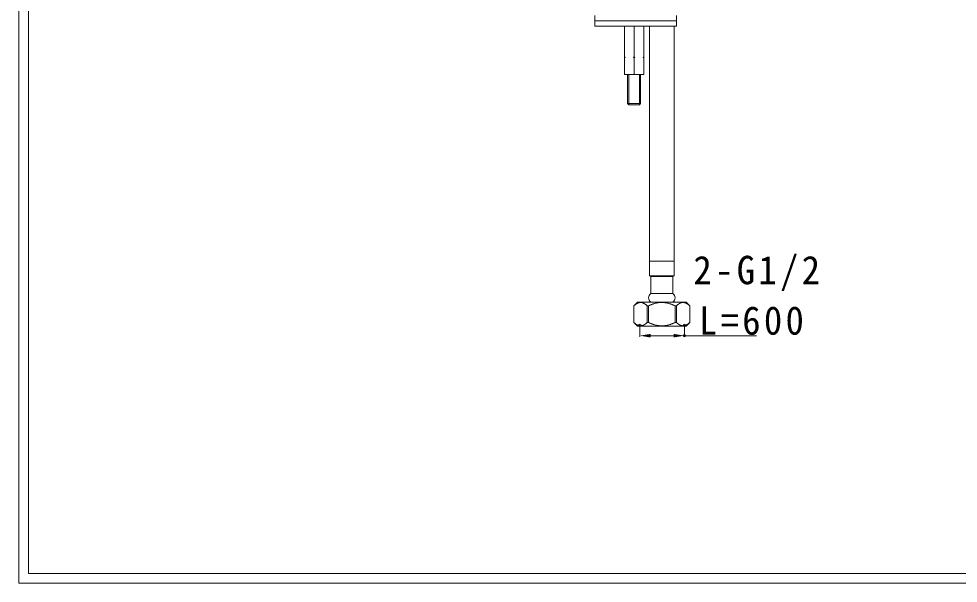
# Model space of a CAD drawing. Units: millimetres, scale not verified. Extents: x -426 to 426, y -295 to 295.
# Drawn here: x -425.7 to 10.9, y -294.6 to -32.1 of the extents above; entities that cross this region are included whole.
import ezdxf

# ---------------------------------------------------------------- set-up
doc = ezdxf.new("R2010")
doc.units = ezdxf.units.MM
doc.header["$LTSCALE"] = 3
doc.header["$PDMODE"] = 32
doc.header["$PDSIZE"] = 1.2
doc.layers.add('0-0_0', color=7, linetype='Continuous', lineweight=18)
doc.layers.add('1-5_02___PRT_ALL_AXES', color=7, linetype='Continuous', lineweight=18)
doc.styles.add('ＭＳ ゴシック', font='')
doc.styles.get('ＭＳ ゴシック').set_extended_font_data('MS Gothic')

msp = doc.modelspace()

# ---------------------------------------------------------------- linework, layer by layer
at = {"layer": '0-0_0'}
for p, q in [((-425.722, -294.598), (-425.722, 294.623)), ((-421.221, -290.097), (-421.221, 290.121)), ((-158.031, -33.085), (-119.981, -33.085)), ((-157.981, -30.585), (-157.981, -33.085)), ((-120.031, -33.085), (-120.031, -35.585)), ((-119.981, -30.585), (-119.981, -33.085)), ((-120.031, -35.585), (-158.031, -35.585)), ((-144.231, -58.085), (-144.231, -35.585)), ((-139.731, -49.889), (-139.731, -35.585)), ((-135.231, -58.085), (-135.231, -35.585)), ((-144.231, -50.085), (-143.869, -50.085)), ((-140.094, -50.085), (-139.369, -50.085)), ((-139.731, -58.085), (-139.731, -50.281)), ((-135.231, -50.085), (-135.594, -50.085)), ((-144.231, -58.085), (-135.231, -58.085)), ((-142.731, -71.585), (-142.231, -72.085)), ((-136.731, -71.585), (-142.731, -71.585)), ((-137.231, -72.085), (-142.231, -72.085)), ((-136.731, -71.585), (-137.231, -72.085)), ((-138.106, -163.907), (-139.856, -165.657)), ((-139.853, -173.307), (-139.853, -165.657)), ((-138.106, -163.907), (-115.606, -163.907)), ((-133.605, -165.657), (-133.104, -165.657)), ((-133.605, -173.307), (-133.605, -165.657)), ((-133.104, -173.307), (-133.104, -165.657)), ((-120.608, -165.657), (-120.108, -165.657)), ((-120.608, -173.307), (-120.608, -165.657)), ((-120.108, -173.307), (-120.108, -165.657)), ((-113.856, -165.657), (-115.606, -163.907)), ((-113.859, -173.307), (-113.859, -165.657)), ((-138.106, -175.057), (-139.856, -173.307)), ((-133.605, -173.307), (-133.104, -173.307)), ((-120.608, -173.307), (-120.108, -173.307)), ((-113.856, -173.307), (-115.606, -175.057)), ((-138.106, -175.057), (-115.606, -175.057)), ((-421.221, -243.69), (-421.221, -290.097)), ((-421.221, -290.097), (421.212, -290.097)), ((-390.506, -290.097), (-421.221, -290.097)), ((-425.722, -294.598), (425.713, -294.598))]:
    msp.add_line(p, q, dxfattribs=at)
at = {"layer": '0-0_0', "color": 2}
for p, q in [((-142.231, -58.085), (-142.231, -72.085)), ((-137.231, -58.085), (-137.231, -72.085))]:
    msp.add_line(p, q, dxfattribs=at)
at = {"layer": '0-0_0', "color": 4}
for p, q in [((-137.075, -175.179), (-137.075, -179.997)), ((-116.388, -175.179), (-116.388, -179.997)), ((-132.075, -179.497), (-121.388, -179.497)), ((-116.388, -179.497), (-82.88, -179.497))]:
    msp.add_line(p, q, dxfattribs=at)
at = {"layer": '0-0_0'}
for points in [[(-144.231, -49.889), (-144.22, -49.895), (-144.209, -49.901), (-144.198, -49.908), (-144.186, -49.914), (-144.175, -49.921), (-144.164, -49.927), (-144.153, -49.933), (-144.142, -49.939), (-144.13, -49.946), (-144.119, -49.952), (-144.108, -49.958), (-144.097, -49.964), (-144.085, -49.971), (-144.074, -49.977), (-144.063, -49.983), (-144.051, -49.989), (-144.04, -49.995), (-144.029, -50.001), (-144.017, -50.008), (-144.006, -50.014), (-143.995, -50.02), (-143.983, -50.026), (-143.972, -50.032), (-143.96, -50.038), (-143.949, -50.044), (-143.937, -50.05), (-143.926, -50.055), (-143.915, -50.061), (-143.903, -50.067), (-143.892, -50.073), (-143.88, -50.079), (-143.869, -50.085)], [(-144.231, -50.281), (-144.22, -50.274), (-144.209, -50.268), (-144.198, -50.262), (-144.186, -50.255), (-144.175, -50.249), (-144.164, -50.243), (-144.153, -50.236), (-144.142, -50.23), (-144.13, -50.224), (-144.119, -50.217), (-144.108, -50.211), (-144.097, -50.205), (-144.085, -50.199), (-144.074, -50.192), (-144.063, -50.186), (-144.051, -50.18), (-144.04, -50.174), (-144.029, -50.168), (-144.017, -50.162), (-144.006, -50.156), (-143.995, -50.15), (-143.983, -50.144), (-143.972, -50.138), (-143.96, -50.132), (-143.949, -50.126), (-143.937, -50.12), (-143.926, -50.114), (-143.915, -50.108), (-143.903, -50.102), (-143.892, -50.096), (-143.88, -50.09), (-143.869, -50.085)], [(-140.094, -50.085), (-140.082, -50.079), (-140.071, -50.073), (-140.059, -50.067), (-140.048, -50.061), (-140.036, -50.055), (-140.025, -50.05), (-140.013, -50.044), (-140.002, -50.038), (-139.991, -50.032), (-139.979, -50.026), (-139.968, -50.02), (-139.956, -50.014), (-139.945, -50.008), (-139.934, -50.001), (-139.922, -49.995), (-139.911, -49.989), (-139.9, -49.983), (-139.888, -49.977), (-139.877, -49.971), (-139.866, -49.965), (-139.855, -49.958), (-139.843, -49.952), (-139.832, -49.946), (-139.821, -49.939), (-139.81, -49.933), (-139.798, -49.927), (-139.787, -49.921), (-139.776, -49.914), (-139.765, -49.908), (-139.754, -49.901), (-139.742, -49.895), (-139.731, -49.889)], [(-140.094, -50.085), (-140.082, -50.09), (-140.071, -50.096), (-140.059, -50.102), (-140.048, -50.108), (-140.036, -50.114), (-140.025, -50.12), (-140.013, -50.126), (-140.002, -50.132), (-139.991, -50.138), (-139.979, -50.144), (-139.968, -50.15), (-139.956, -50.156), (-139.945, -50.162), (-139.934, -50.168), (-139.922, -50.174), (-139.911, -50.18), (-139.9, -50.186), (-139.888, -50.192), (-139.877, -50.199), (-139.866, -50.205), (-139.855, -50.211), (-139.843, -50.217), (-139.832, -50.224), (-139.821, -50.23), (-139.81, -50.236), (-139.798, -50.243), (-139.787, -50.249), (-139.776, -50.255), (-139.765, -50.262), (-139.754, -50.268), (-139.742, -50.274), (-139.731, -50.281)], [(-139.731, -49.889), (-139.72, -49.895), (-139.709, -49.901), (-139.698, -49.908), (-139.686, -49.914), (-139.675, -49.921), (-139.664, -49.927), (-139.653, -49.933), (-139.642, -49.939), (-139.63, -49.946), (-139.619, -49.952), (-139.608, -49.958), (-139.597, -49.964), (-139.585, -49.971), (-139.574, -49.977), (-139.563, -49.983), (-139.551, -49.989), (-139.54, -49.995), (-139.529, -50.001), (-139.517, -50.008), (-139.506, -50.014), (-139.495, -50.02), (-139.483, -50.026), (-139.472, -50.032), (-139.46, -50.038), (-139.449, -50.044), (-139.437, -50.05), (-139.426, -50.055), (-139.415, -50.061), (-139.403, -50.067), (-139.392, -50.073), (-139.38, -50.079), (-139.369, -50.085)], [(-139.731, -50.281), (-139.72, -50.274), (-139.709, -50.268), (-139.698, -50.262), (-139.686, -50.255), (-139.675, -50.249), (-139.664, -50.243), (-139.653, -50.236), (-139.642, -50.23), (-139.63, -50.224), (-139.619, -50.217), (-139.608, -50.211), (-139.597, -50.205), (-139.585, -50.199), (-139.574, -50.192), (-139.563, -50.186), (-139.551, -50.18), (-139.54, -50.174), (-139.529, -50.168), (-139.517, -50.162), (-139.506, -50.156), (-139.495, -50.15), (-139.483, -50.144), (-139.472, -50.138), (-139.46, -50.132), (-139.449, -50.126), (-139.437, -50.12), (-139.426, -50.114), (-139.415, -50.108), (-139.403, -50.102), (-139.392, -50.096), (-139.38, -50.09), (-139.369, -50.085)], [(-135.594, -50.085), (-135.582, -50.079), (-135.571, -50.073), (-135.559, -50.067), (-135.548, -50.061), (-135.536, -50.055), (-135.525, -50.05), (-135.513, -50.044), (-135.502, -50.038), (-135.491, -50.032), (-135.479, -50.026), (-135.468, -50.02), (-135.456, -50.014), (-135.445, -50.008), (-135.434, -50.001), (-135.422, -49.995), (-135.411, -49.989), (-135.4, -49.983), (-135.388, -49.977), (-135.377, -49.971), (-135.366, -49.965), (-135.355, -49.958), (-135.343, -49.952), (-135.332, -49.946), (-135.321, -49.939), (-135.31, -49.933), (-135.298, -49.927), (-135.287, -49.921), (-135.276, -49.914), (-135.265, -49.908), (-135.254, -49.901), (-135.242, -49.895), (-135.231, -49.889)], [(-135.594, -50.085), (-135.582, -50.09), (-135.571, -50.096), (-135.559, -50.102), (-135.548, -50.108), (-135.536, -50.114), (-135.525, -50.12), (-135.513, -50.126), (-135.502, -50.132), (-135.491, -50.138), (-135.479, -50.144), (-135.468, -50.15), (-135.456, -50.156), (-135.445, -50.162), (-135.434, -50.168), (-135.422, -50.174), (-135.411, -50.18), (-135.4, -50.186), (-135.388, -50.192), (-135.377, -50.199), (-135.366, -50.205), (-135.355, -50.211), (-135.343, -50.217), (-135.332, -50.224), (-135.321, -50.23), (-135.31, -50.236), (-135.298, -50.243), (-135.287, -50.249), (-135.276, -50.255), (-135.265, -50.262), (-135.254, -50.268), (-135.242, -50.274), (-135.231, -50.281)], [(-139.853, -165.657), (-139.8, -165.606), (-139.747, -165.556), (-139.693, -165.506), (-139.639, -165.456), (-139.585, -165.407), (-139.53, -165.358), (-139.475, -165.31), (-139.419, -165.262), (-139.363, -165.215), (-139.307, -165.168), (-139.25, -165.122), (-139.193, -165.076), (-139.135, -165.031), (-139.077, -164.986), (-139.018, -164.942), (-138.959, -164.898), (-138.899, -164.855), (-138.839, -164.813), (-138.778, -164.771), (-138.717, -164.731), (-138.656, -164.69), (-138.593, -164.651), (-138.531, -164.613), (-138.468, -164.575), (-138.404, -164.539), (-138.34, -164.503), (-138.275, -164.469), (-138.21, -164.435), (-138.144, -164.403), (-138.077, -164.371), (-138.011, -164.341), (-137.943, -164.313), (-137.85, -164.275), (-137.755, -164.24), (-137.659, -164.208), (-137.562, -164.178), (-137.465, -164.152), (-137.366, -164.128), (-137.267, -164.108)], [(-137.267, -164.108), (-137.167, -164.091), (-137.067, -164.077), (-136.966, -164.067), (-136.865, -164.06), (-136.764, -164.057), (-136.663, -164.058), (-136.562, -164.062), (-136.462, -164.07), (-136.361, -164.082), (-136.261, -164.096), (-136.161, -164.114), (-136.062, -164.136), (-135.964, -164.16), (-135.866, -164.187), (-135.77, -164.217), (-135.674, -164.25), (-135.58, -164.286), (-135.486, -164.324), (-135.394, -164.364), (-135.303, -164.407), (-135.213, -164.452), (-135.123, -164.5), (-135.035, -164.549), (-134.948, -164.6), (-134.862, -164.652), (-134.777, -164.707), (-134.693, -164.762), (-134.609, -164.819), (-134.527, -164.878), (-134.446, -164.937), (-134.365, -164.998), (-134.286, -165.06), (-134.207, -165.122), (-134.129, -165.186), (-134.052, -165.251), (-133.976, -165.317), (-133.9, -165.383), (-133.825, -165.45), (-133.751, -165.519)], [(-133.751, -165.519), (-133.678, -165.587), (-133.605, -165.657)], [(-133.104, -165.657), (-132.86, -165.541), (-132.614, -165.428), (-132.366, -165.318), (-132.117, -165.212), (-131.867, -165.109), (-131.615, -165.009), (-131.361, -164.914), (-131.106, -164.822), (-130.85, -164.735), (-130.592, -164.653), (-130.332, -164.575), (-130.071, -164.501), (-129.809, -164.433), (-129.545, -164.37), (-129.279, -164.313), (-129.013, -164.26), (-128.746, -164.214), (-128.477, -164.173), (-128.208, -164.138), (-127.939, -164.109), (-127.669, -164.087), (-127.398, -164.07), (-127.127, -164.06), (-126.856, -164.057), (-126.585, -164.06), (-126.314, -164.07), (-126.044, -164.087), (-125.774, -164.109), (-125.504, -164.138), (-125.235, -164.173), (-124.967, -164.214), (-124.699, -164.26), (-124.433, -164.313), (-124.168, -164.37), (-123.904, -164.433), (-123.641, -164.501), (-123.38, -164.575), (-123.12, -164.653), (-122.862, -164.735)], [(-122.862, -164.735), (-122.606, -164.822), (-122.351, -164.914), (-122.097, -165.009), (-121.845, -165.109), (-121.595, -165.212), (-121.346, -165.318), (-121.098, -165.428), (-120.852, -165.541), (-120.608, -165.657)], [(-120.108, -165.657), (-120.035, -165.587), (-119.961, -165.519), (-119.887, -165.45), (-119.812, -165.383), (-119.737, -165.317), (-119.66, -165.251), (-119.583, -165.186), (-119.505, -165.122), (-119.427, -165.06), (-119.347, -164.998), (-119.267, -164.937), (-119.185, -164.878), (-119.103, -164.819), (-119.02, -164.762), (-118.936, -164.707), (-118.85, -164.652), (-118.764, -164.6), (-118.677, -164.549), (-118.589, -164.5), (-118.5, -164.452), (-118.409, -164.407), (-118.318, -164.364), (-118.226, -164.324), (-118.133, -164.286), (-118.038, -164.25), (-117.943, -164.217), (-117.846, -164.187), (-117.748, -164.16), (-117.65, -164.136), (-117.551, -164.114), (-117.451, -164.096), (-117.351, -164.082), (-117.251, -164.07), (-117.15, -164.062), (-117.049, -164.058), (-116.948, -164.057), (-116.847, -164.06), (-116.746, -164.067), (-116.646, -164.077)], [(-116.646, -164.077), (-116.545, -164.091), (-116.445, -164.108), (-116.346, -164.128), (-116.248, -164.152), (-116.15, -164.178), (-116.053, -164.208), (-115.957, -164.24), (-115.863, -164.275), (-115.769, -164.313), (-115.702, -164.341), (-115.635, -164.371), (-115.569, -164.403), (-115.503, -164.435), (-115.437, -164.469), (-115.373, -164.503), (-115.308, -164.539), (-115.245, -164.575), (-115.182, -164.613), (-115.119, -164.651), (-115.057, -164.69), (-114.995, -164.731), (-114.934, -164.771), (-114.873, -164.813), (-114.813, -164.855), (-114.753, -164.898), (-114.694, -164.942), (-114.636, -164.986), (-114.577, -165.031), (-114.52, -165.076), (-114.462, -165.122), (-114.406, -165.168), (-114.349, -165.215), (-114.293, -165.262), (-114.238, -165.31), (-114.183, -165.358), (-114.128, -165.407), (-114.073, -165.456), (-114.019, -165.506), (-113.966, -165.556)], [(-113.966, -165.556), (-113.912, -165.606), (-113.859, -165.657)], [(-139.853, -173.307), (-139.8, -173.357), (-139.747, -173.408), (-139.693, -173.458), (-139.639, -173.507), (-139.585, -173.556), (-139.53, -173.605), (-139.475, -173.653), (-139.419, -173.701), (-139.363, -173.749), (-139.307, -173.795), (-139.25, -173.842), (-139.193, -173.888), (-139.135, -173.933), (-139.077, -173.978), (-139.018, -174.022), (-138.959, -174.065), (-138.899, -174.108), (-138.839, -174.151), (-138.778, -174.192), (-138.717, -174.233), (-138.656, -174.273), (-138.593, -174.312), (-138.531, -174.351), (-138.468, -174.388), (-138.404, -174.425), (-138.34, -174.46), (-138.275, -174.495), (-138.21, -174.528), (-138.144, -174.561), (-138.077, -174.592), (-138.011, -174.622), (-137.943, -174.651), (-137.926, -174.658), (-137.909, -174.665), (-137.891, -174.672), (-137.874, -174.679), (-137.857, -174.686), (-137.839, -174.692), (-137.822, -174.699)], [(-137.131, -174.878), (-137.048, -174.889), (-136.965, -174.897), (-136.882, -174.902), (-136.798, -174.905), (-136.715, -174.906), (-136.631, -174.904), (-136.548, -174.9), (-136.464, -174.894), (-136.381, -174.885), (-136.298, -174.874), (-136.216, -174.861), (-136.134, -174.845), (-136.053, -174.827), (-135.972, -174.807), (-135.891, -174.784), (-135.812, -174.76), (-135.732, -174.734), (-135.654, -174.706), (-135.576, -174.676), (-135.499, -174.644), (-135.422, -174.611), (-135.346, -174.576), (-135.271, -174.54), (-135.197, -174.502), (-135.123, -174.463), (-135.051, -174.423), (-134.978, -174.381), (-134.907, -174.339), (-134.836, -174.295), (-134.766, -174.25), (-134.697, -174.204), (-134.628, -174.157), (-134.56, -174.109), (-134.492, -174.06), (-134.425, -174.011), (-134.359, -173.961), (-134.293, -173.909), (-134.228, -173.858), (-134.163, -173.805)], [(-134.163, -173.805), (-134.099, -173.752), (-134.036, -173.698), (-133.973, -173.644), (-133.91, -173.589), (-133.848, -173.534), (-133.787, -173.478), (-133.726, -173.421), (-133.665, -173.364), (-133.605, -173.307)], [(-133.104, -173.307), (-132.86, -173.423), (-132.614, -173.535), (-132.366, -173.645), (-132.117, -173.752), (-131.867, -173.855), (-131.615, -173.954), (-131.361, -174.05), (-131.106, -174.141), (-130.85, -174.228), (-130.592, -174.311), (-130.332, -174.389), (-130.071, -174.462), (-129.809, -174.53), (-129.545, -174.593), (-129.279, -174.651), (-129.013, -174.703), (-128.746, -174.75), (-128.477, -174.79), (-128.208, -174.825), (-127.939, -174.854), (-127.669, -174.877), (-127.398, -174.893), (-127.127, -174.903), (-126.856, -174.907), (-126.585, -174.903), (-126.314, -174.893), (-126.044, -174.877), (-125.774, -174.854), (-125.504, -174.825), (-125.235, -174.79), (-124.967, -174.75), (-124.699, -174.703), (-124.433, -174.651), (-124.168, -174.593), (-123.904, -174.53), (-123.641, -174.462), (-123.38, -174.389), (-123.12, -174.311), (-122.862, -174.228)], [(-122.862, -174.228), (-122.606, -174.141), (-122.351, -174.05), (-122.097, -173.954), (-121.845, -173.855), (-121.595, -173.752), (-121.346, -173.645), (-121.098, -173.535), (-120.852, -173.423), (-120.608, -173.307)], [(-120.108, -173.307), (-120.047, -173.364), (-119.987, -173.421), (-119.926, -173.478), (-119.864, -173.534), (-119.802, -173.589), (-119.74, -173.644), (-119.677, -173.698), (-119.613, -173.752), (-119.549, -173.805), (-119.484, -173.858), (-119.419, -173.909), (-119.354, -173.961), (-119.287, -174.011), (-119.22, -174.06), (-119.153, -174.109), (-119.085, -174.157), (-119.016, -174.204), (-118.946, -174.25), (-118.876, -174.295), (-118.805, -174.339), (-118.734, -174.381), (-118.662, -174.423), (-118.589, -174.463), (-118.515, -174.502), (-118.441, -174.54), (-118.366, -174.576), (-118.29, -174.611), (-118.214, -174.644), (-118.136, -174.676), (-118.058, -174.706), (-117.98, -174.734), (-117.901, -174.76), (-117.821, -174.784), (-117.741, -174.807), (-117.66, -174.827), (-117.578, -174.845), (-117.496, -174.861), (-117.414, -174.874), (-117.331, -174.885)], [(-116.336, -174.833), (-116.318, -174.829), (-116.3, -174.825), (-116.282, -174.821), (-116.264, -174.816), (-116.246, -174.812), (-116.228, -174.807), (-116.21, -174.802), (-116.192, -174.797), (-116.174, -174.792), (-116.156, -174.787), (-116.138, -174.782), (-116.12, -174.777), (-116.102, -174.771), (-116.084, -174.766), (-116.067, -174.76), (-116.049, -174.754), (-116.031, -174.749), (-116.013, -174.743), (-115.996, -174.737), (-115.978, -174.731), (-115.96, -174.725), (-115.943, -174.718), (-115.925, -174.712), (-115.908, -174.705), (-115.89, -174.699), (-115.873, -174.692), (-115.856, -174.686), (-115.838, -174.679), (-115.821, -174.672), (-115.804, -174.665), (-115.786, -174.658), (-115.769, -174.651), (-115.702, -174.622), (-115.635, -174.592), (-115.569, -174.561), (-115.503, -174.528), (-115.437, -174.495), (-115.373, -174.46), (-115.308, -174.425)], [(-115.308, -174.425), (-115.245, -174.388), (-115.182, -174.351), (-115.119, -174.312), (-115.057, -174.273), (-114.995, -174.233), (-114.934, -174.192), (-114.873, -174.151), (-114.813, -174.108), (-114.753, -174.065), (-114.694, -174.022), (-114.636, -173.978), (-114.577, -173.933), (-114.52, -173.888), (-114.462, -173.842), (-114.406, -173.795), (-114.349, -173.749), (-114.293, -173.701), (-114.238, -173.653), (-114.183, -173.605), (-114.128, -173.556), (-114.073, -173.507), (-114.019, -173.458), (-113.966, -173.408), (-113.912, -173.357), (-113.859, -173.307)], [(-137.822, -174.699), (-137.805, -174.705), (-137.787, -174.712), (-137.77, -174.718), (-137.752, -174.724), (-137.734, -174.731), (-137.717, -174.737), (-137.699, -174.743), (-137.681, -174.749), (-137.664, -174.754), (-137.646, -174.76), (-137.628, -174.766), (-137.61, -174.771), (-137.592, -174.777), (-137.575, -174.782), (-137.557, -174.787), (-137.539, -174.792), (-137.521, -174.797), (-137.503, -174.802), (-137.485, -174.807), (-137.467, -174.812), (-137.449, -174.816), (-137.431, -174.821), (-137.412, -174.825), (-137.394, -174.829), (-137.376, -174.833)], [(-117.331, -174.885), (-117.248, -174.894), (-117.165, -174.9), (-117.081, -174.904), (-116.997, -174.906), (-116.914, -174.905), (-116.831, -174.902), (-116.747, -174.897), (-116.664, -174.889), (-116.582, -174.878)]]:
    msp.add_lwpolyline(points, dxfattribs=at)
for centre, start, end in [((-136.706, -171.863), 257.27768, 261.97708), ((-117.007, -171.863), 278.02199, 282.72108)]:
    msp.add_arc(centre, 3.045, start, end, dxfattribs=at)
for p in [(-137.075, -174.679), (-116.388, -174.679), (-116.388, -179.497)]:
    msp.add_point(p, dxfattribs=at)
at = {"layer": '0-0_0', "color": 4}
for points in [[(-132.075, -178.664), (-132.075, -180.33), (-137.075, -179.497)], [(-121.388, -178.664), (-121.388, -180.33), (-116.388, -179.497)]]:
    msp.add_solid(points, dxfattribs=at)
at = {"layer": '1-5_02___PRT_ALL_AXES'}
for p, q in [((-158.031, -33.085), (-158.031, -35.585)), ((-132.531, -144.893), (-132.531, -35.585)), ((-121.181, -144.893), (-121.181, -35.585)), ((-142.731, -58.085), (-142.731, -71.585)), ((-136.731, -58.085), (-136.731, -71.585)), ((-121.106, -144.893), (-132.606, -144.893)), ((-132.606, -151.693), (-132.606, -144.893)), ((-121.106, -151.693), (-121.106, -144.893)), ((-132.006, -152.014), (-132.606, -151.693)), ((-132.606, -151.693), (-121.106, -151.693)), ((-132.006, -152.014), (-121.706, -152.014)), ((-132.006, -159.914), (-132.006, -152.014)), ((-121.706, -152.014), (-121.106, -151.693)), ((-121.706, -159.914), (-121.706, -152.014)), ((-132.006, -159.914), (-121.706, -159.914))]:
    msp.add_line(p, q, dxfattribs=at)
for centre, radius, start, end in [((-129.801, -147.172), 5.32, 238.17978, 245.51382), ((-123.911, -147.172), 5.32, 294.48618, 301.82022), ((-130.574, -161.91), 2.457, 125.64868, 234.35132), ((-123.138, -161.91), 2.457, 305.64868, 54.35132)]:
    msp.add_arc(centre, radius, start, end, dxfattribs=at)

# ---------------------------------------------------------------- texts
at = {"layer": '0-0_0', "color": 3, "char_height": 13.2, "attachment_point": 7, "style": 'ＭＳ ゴシック'}
for s, insert in [('\\T1.18;\\W0.95;2-G1/2', (-112.176, -158.78)), ('\\T1.18;\\W0.95;L=600', (-109.623, -179.233))]:
    msp.add_mtext(s, dxfattribs=dict(at, insert=insert))

doc.saveas('drawing.dxf')
